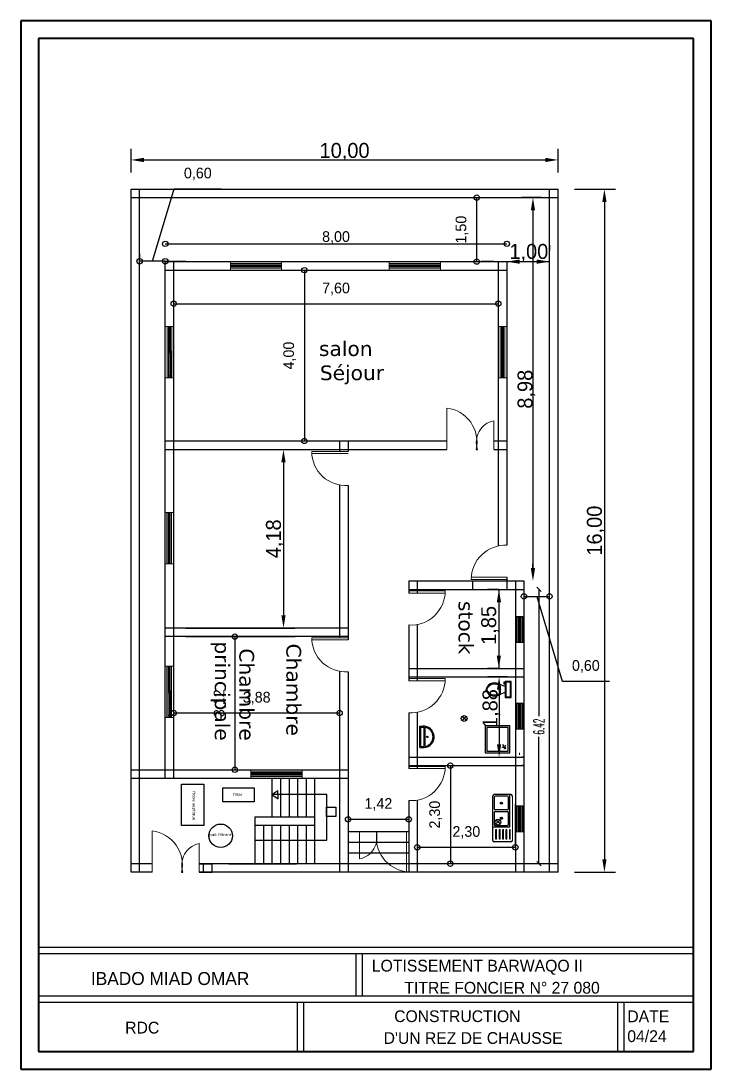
# Model space of a CAD drawing. Extents: x -110 to 3211, y -163 to 893.
# Drawn here: x 417.58 to 433.74, y -5.56 to 18.98 of the extents above; entities that cross this region are included whole.
import ezdxf

# ---------------------------------------------------------------- set-up
doc = ezdxf.new("R2010")
doc.units = 0
doc.header["$LTSCALE"] = 0.8
doc.header["$MEASUREMENT"] = 0
doc.layers.get('0').update_dxf_attribs({"color": 5, "linetype": 'CONTINUOUS'})
doc.layers.get('DEFPOINTS').update_dxf_attribs({"linetype": 'CONTINUOUS'})
for name, color, linetype in [('Cotaions', 7, 'CONTINUOUS'), ('PIPE', 50, 'CONTINUOUS'), ('Texte', 3, 'CONTINUOUS')]:
    doc.layers.add(name, color=color, linetype=linetype)
doc.layers.add('Menuiserie', color=30, linetype='CONTINUOUS', lineweight=13)
doc.styles.add('AYMAN-S', font='romant.shx', dxfattribs={"width": 0.7, "height": 0.15})
doc.styles.add('AYMOONY', font='romant.shx', dxfattribs={"width": 0.5})
doc.linetypes.add('ZIGZAG', pattern='A,0.0001,-0.2,[131,ltypeshp.shx,S=0.2,R=0,X=-0.2,Y=0],-0.4,[131,ltypeshp.shx,S=0.2,R=180,X=0.2,Y=0],-0.2', length=0.8001)
doc.dimstyles.new('AYMAN-SIT', dxfattribs={"dimtxt": 0.25, "dimasz": 0.08, "dimexe": 0.18, "dimexo": 0.06, "dimgap": 0.05, "dimtad": 0, "dimzin": 1, "dimdsep": 46, "dimtxsty": 'AYMAN-S', "dimblk1": 'OBLIQUE', "dimblk2": 'OBLIQUE', "dimsah": 1, "dimcen": 0.09, "dimse1": 1, "dimse2": 1, "dimclrd": 256, "dimclre": 256, "dimclrt": 200, "dimadec": 0, "dimazin": 0, "dimtfac": 1, "dimtdec": 4, "dimtix": 1, "dimtmove": 0, "dimatfit": 3, "dimldrblk": 'OBLIQUE', "dimfxl": 1, "dimtolj": 1, "dimtzin": 0, "dimarcsym": 0})
doc.dimstyles.new('ISO-25', dxfattribs={"dimtxt": 0.25, "dimasz": 0.25, "dimexe": 1.25, "dimexo": 0.625, "dimgap": 0.001, "dimtad": 1, "dimzin": 1, "dimtxsty": 'Standard', "dimblk": 'SMALL', "dimcen": 0.25, "dimse1": 1, "dimse2": 1, "dimazin": 0, "dimtfac": 1, "dimtmove": 1, "dimatfit": 3, "dimldrblk": 'SMALL', "dimfxl": 1, "dimarcsym": 0})

# ---------------------------------------------------------------- blocks, each defined once
blk = doc.blocks.new('Toilet - top')
for p, q in [((-10, -8.5), (-8, -8.5)), ((-10, -9.5), (-10, -8.5)), ((-7, -9.5), (-10, -9.5)), ((-8, -8.5), (-8, -8)), ((-7, -8), (-7, -9.5)), ((-4, -8), (-6, -14)), ((4, -8), (6, -14)), ((9.5, -6), (9.5, -2)), ((4, -14), (-4, -14))]:
    blk.add_line(p, q)
blk.add_lwpolyline([(10.5, -8), (10.5, 0), (-10.5, 0), (-10.5, -8)], close=True)
for points in [[(-9.5, -2), (-9.5, -6)], [(8.5, -1), (-8.5, -1)], [(-8.5, -7), (8.5, -7)]]:
    blk.add_lwpolyline(points)
for centre, radius, start, end in [((-8.6, -1.9), 0.884, 81.8699, 188.1301), ((-8.6, -6.1), 0.884, 171.8699, 278.1301), ((8.6, -1.9), 0.884, 351.8699, 98.1301), ((8.6, -6.1), 0.884, 261.8699, 8.1301), ((3.5, -21.6), 12.2, 141.4691, 247.9714), ((4.2, -21.8), 11.3, 136.3677, 238.9468), ((-3.5, -21.6), 12.2, 292.0284, 38.5307), ((-4.2, -21.8), 11.3, 301.053, 43.6321), ((0, -27.9), 4, 245.7318, 294.2682), ((0, -29), 4, 254.8605, 285.1395)]:
    blk.add_arc(centre, radius, start, end)
blk = doc.blocks.new('_Small')
at = {"color": 0, "linetype": 'ByBlock', "lineweight": -2}
blk.add_circle((0, 0), 0.25, dxfattribs=at)
blk = doc.blocks.new('*D425')
at = {"color": 0, "lineweight": -2, "transparency": 16777216}
blk.add_line((420.958, 13.762), (428.958, 13.762), dxfattribs=at)
at = {"layer": 'DEFPOINTS', "color": 0, "transparency": 16777216}
for p in [(428.958, 13.762), (428.958, 13.344), (420.958, 13.144)]:
    blk.add_point(p, dxfattribs=at)
at = {"color": 0, "lineweight": -2, "transparency": 16777216, "xscale": 0.250000000000011, "yscale": 0.250000000000011, "zscale": 0.250000000000011, "rotation": 180}
blk.add_blockref('_Small', (420.958, 13.762), dxfattribs=at)
at = {"color": 0, "lineweight": -2, "transparency": 16777216, "xscale": 0.250000000000011, "yscale": 0.250000000000011, "zscale": 0.250000000000011}
blk.add_blockref('_Small', (428.958, 13.762), dxfattribs=at)
at = {"color": 0, "transparency": 16777216, "insert": (424.958, 13.908), "char_height": 0.25, "attachment_point": 5}
blk.add_mtext('8,00', dxfattribs=at)
blk = doc.blocks.new('*D426')
at = {"color": 0, "lineweight": -2, "transparency": 16777216}
blk.add_line((421.158, 12.358), (428.758, 12.358), dxfattribs=at)
at = {"layer": 'DEFPOINTS', "color": 0, "transparency": 16777216}
for p in [(421.158, 13.144), (428.758, 13.144), (428.758, 12.358)]:
    blk.add_point(p, dxfattribs=at)
at = {"color": 0, "lineweight": -2, "transparency": 16777216, "xscale": 0.250000000000011, "yscale": 0.250000000000011, "zscale": 0.250000000000011, "rotation": 180}
blk.add_blockref('_Small', (421.158, 12.358), dxfattribs=at)
at = {"color": 0, "lineweight": -2, "transparency": 16777216, "xscale": 0.250000000000011, "yscale": 0.250000000000011, "zscale": 0.250000000000011}
blk.add_blockref('_Small', (428.758, 12.358), dxfattribs=at)
at = {"color": 0, "transparency": 16777216, "insert": (424.958, 12.704), "char_height": 0.25, "attachment_point": 5}
blk.add_mtext('7,60', dxfattribs=at)
blk = doc.blocks.new('*D427')
at = {"color": 0, "lineweight": -2, "transparency": 16777216}
blk.add_line((421.158, 2.775), (425.041, 2.775), dxfattribs=at)
at = {"layer": 'DEFPOINTS', "color": 0, "transparency": 16777216}
for p in [(425.041, 2.775), (421.158, 1.444), (425.041, 1.444)]:
    blk.add_point(p, dxfattribs=at)
at = {"color": 0, "lineweight": -2, "transparency": 16777216, "xscale": 0.250000000000011, "yscale": 0.250000000000011, "zscale": 0.250000000000011, "rotation": 180}
blk.add_blockref('_Small', (421.158, 2.775), dxfattribs=at)
at = {"color": 0, "lineweight": -2, "transparency": 16777216, "xscale": 0.250000000000011, "yscale": 0.250000000000011, "zscale": 0.250000000000011}
blk.add_blockref('_Small', (425.041, 2.775), dxfattribs=at)
at = {"color": 0, "transparency": 16777216, "insert": (423.1, 3.121), "char_height": 0.25, "attachment_point": 5}
blk.add_mtext('3,88', dxfattribs=at)
blk = doc.blocks.new('*D428')
at = {"color": 0, "lineweight": -2, "transparency": 16777216}
blk.add_line((425.241, 0.286), (426.661, 0.286), dxfattribs=at)
at = {"layer": 'DEFPOINTS', "color": 0, "transparency": 16777216}
for p in [(426.661, 0.286), (425.241, -0.006), (426.661, -0.006)]:
    blk.add_point(p, dxfattribs=at)
at = {"color": 0, "lineweight": -2, "transparency": 16777216, "xscale": 0.250000000000011, "yscale": 0.250000000000011, "zscale": 0.250000000000011, "rotation": 180}
blk.add_blockref('_Small', (425.241, 0.286), dxfattribs=at)
at = {"color": 0, "lineweight": -2, "transparency": 16777216, "xscale": 0.250000000000011, "yscale": 0.250000000000011, "zscale": 0.250000000000011}
blk.add_blockref('_Small', (426.661, 0.286), dxfattribs=at)
at = {"color": 0, "transparency": 16777216, "insert": (425.951, 0.632), "char_height": 0.25, "attachment_point": 5}
blk.add_mtext('1,42', dxfattribs=at)
blk = doc.blocks.new('*D429')
at = {"color": 0, "lineweight": -2, "transparency": 16777216}
blk.add_line((426.861, -0.37), (429.158, -0.37), dxfattribs=at)
at = {"layer": 'DEFPOINTS', "color": 0, "transparency": 16777216}
for p in [(429.158, -0.37), (426.861, -0.756), (429.158, -0.756)]:
    blk.add_point(p, dxfattribs=at)
at = {"color": 0, "lineweight": -2, "transparency": 16777216, "xscale": 0.250000000000011, "yscale": 0.250000000000011, "zscale": 0.250000000000011, "rotation": 180}
blk.add_blockref('_Small', (426.861, -0.37), dxfattribs=at)
at = {"color": 0, "lineweight": -2, "transparency": 16777216, "xscale": 0.250000000000011, "yscale": 0.250000000000011, "zscale": 0.250000000000011}
blk.add_blockref('_Small', (429.158, -0.37), dxfattribs=at)
at = {"color": 0, "transparency": 16777216, "insert": (428.01, -0.024), "char_height": 0.25, "attachment_point": 5}
blk.add_mtext('2,30', dxfattribs=at)
blk = doc.blocks.new('*D430')
at = {"color": 0, "lineweight": -2, "transparency": 16777216}
blk.add_line((427.636, 1.543), (427.636, -0.756), dxfattribs=at)
at = {"layer": 'DEFPOINTS', "color": 0, "transparency": 16777216}
for p in [(429.158, 1.543), (427.636, -0.756), (429.158, -0.756)]:
    blk.add_point(p, dxfattribs=at)
at = {"color": 0, "lineweight": -2, "transparency": 16777216, "xscale": 0.250000000000011, "yscale": 0.250000000000011, "zscale": 0.250000000000011}
for p, rotation in [((427.636, 1.543), 90), ((427.636, -0.756), 270)]:
    blk.add_blockref('_Small', p, dxfattribs=dict(at, rotation=rotation))
at = {"color": 0, "transparency": 16777216, "insert": (427.291, 0.394), "char_height": 0.25, "attachment_point": 5, "rotation": 90}
blk.add_mtext('2,30', dxfattribs=at)
blk = doc.blocks.new('*D431')
at = {"color": 0, "lineweight": -2, "transparency": 16777216}
blk.add_line((422.588, 4.563), (422.588, 1.444), dxfattribs=at)
at = {"layer": 'DEFPOINTS', "color": 0, "transparency": 16777216}
for p in [(421.158, 4.563), (421.158, 1.444), (422.588, 1.444)]:
    blk.add_point(p, dxfattribs=at)
at = {"color": 0, "lineweight": -2, "transparency": 16777216, "xscale": 0.250000000000011, "yscale": 0.250000000000011, "zscale": 0.250000000000011}
for p, rotation in [((422.588, 4.563), 90), ((422.588, 1.444), 270)]:
    blk.add_blockref('_Small', p, dxfattribs=dict(at, rotation=rotation))
at = {"color": 0, "transparency": 16777216, "insert": (422.242, 3.003), "char_height": 0.25, "attachment_point": 5, "rotation": 90}
blk.add_mtext('3,12', dxfattribs=at)
blk = doc.blocks.new('*D432')
at = {"color": 0, "lineweight": -2, "transparency": 16777216}
blk.add_line((424.217, 13.144), (424.217, 9.144), dxfattribs=at)
at = {"layer": 'DEFPOINTS', "color": 0, "transparency": 16777216}
for p in [(421.158, 13.144), (421.158, 9.144), (424.217, 9.144)]:
    blk.add_point(p, dxfattribs=at)
at = {"color": 0, "lineweight": -2, "transparency": 16777216, "xscale": 0.250000000000011, "yscale": 0.250000000000011, "zscale": 0.250000000000011}
for p, rotation in [((424.217, 13.144), 90), ((424.217, 9.144), 270)]:
    blk.add_blockref('_Small', p, dxfattribs=dict(at, rotation=rotation))
at = {"color": 0, "transparency": 16777216, "insert": (423.872, 11.144), "char_height": 0.25, "attachment_point": 5, "rotation": 90}
blk.add_mtext('4,00', dxfattribs=at)
blk = doc.blocks.new('*D433')
at = {"color": 0, "lineweight": -2, "transparency": 16777216}
for p, q in [((420.658, 13.354), (421.167, 15.05)), ((421.167, 15.05), (422.275, 15.05)), ((420.958, 13.354), (420.358, 13.354))]:
    blk.add_line(p, q, dxfattribs=at)
at = {"layer": 'DEFPOINTS', "color": 0, "transparency": 16777216}
for p in [(420.358, 13.354), (420.358, 13.344), (420.958, 13.344)]:
    blk.add_point(p, dxfattribs=at)
at = {"color": 0, "lineweight": -2, "transparency": 16777216, "xscale": 0.250000000000011, "yscale": 0.250000000000011, "zscale": 0.250000000000011, "rotation": 180}
blk.add_blockref('_Small', (420.358, 13.354), dxfattribs=at)
at = {"color": 0, "lineweight": -2, "transparency": 16777216, "xscale": 0.250000000000011, "yscale": 0.250000000000011, "zscale": 0.250000000000011}
blk.add_blockref('_Small', (420.958, 13.354), dxfattribs=at)
at = {"color": 0, "transparency": 16777216, "insert": (421.721, 15.396), "char_height": 0.25, "attachment_point": 5}
blk.add_mtext('0,60', dxfattribs=at)
blk = doc.blocks.new('*D434')
at = {"color": 0, "lineweight": -2, "transparency": 16777216}
for p, q in [((429.358, 5.506), (429.958, 5.506)), ((429.658, 5.506), (430.255, 3.518)), ((430.255, 3.518), (431.363, 3.518))]:
    blk.add_line(p, q, dxfattribs=at)
at = {"layer": 'DEFPOINTS', "color": 0, "transparency": 16777216}
for p in [(429.358, 5.868), (429.958, 5.868), (429.958, 5.506)]:
    blk.add_point(p, dxfattribs=at)
at = {"color": 0, "lineweight": -2, "transparency": 16777216, "xscale": 0.250000000000011, "yscale": 0.250000000000011, "zscale": 0.250000000000011, "rotation": 180}
blk.add_blockref('_Small', (429.358, 5.506), dxfattribs=at)
at = {"color": 0, "lineweight": -2, "transparency": 16777216, "xscale": 0.250000000000011, "yscale": 0.250000000000011, "zscale": 0.250000000000011}
blk.add_blockref('_Small', (429.958, 5.506), dxfattribs=at)
at = {"color": 0, "transparency": 16777216, "insert": (430.809, 3.864), "char_height": 0.25, "attachment_point": 5}
blk.add_mtext('0,60', dxfattribs=at)
blk = doc.blocks.new('*D436')
at = {"color": 0, "lineweight": -2, "transparency": 16777216}
blk.add_line((428.254, 13.344), (428.254, 14.844), dxfattribs=at)
at = {"layer": 'DEFPOINTS', "color": 0, "transparency": 16777216}
for p in [(428.254, 14.844), (428.758, 14.844), (428.758, 13.344)]:
    blk.add_point(p, dxfattribs=at)
at = {"color": 0, "lineweight": -2, "transparency": 16777216, "xscale": 0.250000000000011, "yscale": 0.250000000000011, "zscale": 0.250000000000011}
for p, rotation in [((428.254, 14.844), 90), ((428.254, 13.344), 270)]:
    blk.add_blockref('_Small', p, dxfattribs=dict(at, rotation=rotation))
at = {"color": 0, "transparency": 16777216, "insert": (427.908, 14.094), "char_height": 0.25, "attachment_point": 5, "rotation": 90}
blk.add_mtext('1,50', dxfattribs=at)
blk = doc.blocks.new('_OBLIQUE')
at = {"color": 0, "linetype": 'ByBlock'}
blk.add_line((-0.5, -0.5), (0.5, 0.5), dxfattribs=at)
blk = doc.blocks.new('*D486')
at = {"layer": 'DEFPOINTS', "color": 0, "ltscale": 0.8, "transparency": 16777216}
for p in [(429.358, 5.668), (429.711, 5.668), (429.358, -0.756)]:
    blk.add_point(p, dxfattribs=at)
at = {"layer": 'PIPE', "color": 7, "lineweight": -2, "ltscale": 0.8, "transparency": 16777216}
for p, q in [((429.711, 5.668), (429.711, 2.7)), ((429.711, -0.756), (429.711, 2.213))]:
    blk.add_line(p, q, dxfattribs=at)
at = {"layer": 'PIPE', "color": 7, "lineweight": -2, "ltscale": 0.8, "transparency": 16777216, "xscale": 0.1, "yscale": 0.1, "zscale": 0.1}
for p, rotation in [((429.711, 5.668), 90), ((429.711, -0.756), 270)]:
    blk.add_blockref('_OBLIQUE', p, dxfattribs=dict(at, rotation=rotation))
at = {"layer": 'PIPE', "color": 7, "ltscale": 0.8, "transparency": 16777216, "insert": (429.711, 2.456), "char_height": 0.25, "attachment_point": 5, "rotation": 90, "style": 'AYMOONY'}
blk.add_mtext('\\A1;6.42', dxfattribs=at)

msp = doc.modelspace()

# ---------------------------------------------------------------- linework, layer by layer
at = {"lineweight": 40}
for p, q in [((417.58, 18.98), (417.58, -5.564)), ((433.741, 18.98), (417.58, 18.98)), ((433.741, -5.564), (433.741, 18.98)), ((433.328, 18.567), (417.993, 18.567)), ((417.993, 18.567), (417.993, -5.15)), ((433.328, -5.15), (433.328, 18.567)), ((417.993, -5.15), (433.328, -5.15)), ((417.58, -5.564), (433.741, -5.564))]:
    msp.add_line(p, q, dxfattribs=at)
at = {"ltscale": 0.035}
for p, q in [((420.158, 15.43), (420.158, 15.988)), ((430.158, 15.43), (430.158, 15.988)), ((420.458, 15.726), (429.858, 15.726)), ((420.158, 15.044), (430.158, 15.044)), ((420.158, -0.956), (420.158, 15.044)), ((420.358, -0.956), (420.358, 15.044)), ((429.958, -0.956), (429.958, 15.044)), ((430.158, -0.956), (430.158, 15.044)), ((430.544, 15.044), (431.506, 15.044)), ((420.158, 14.844), (430.158, 14.844)), ((421.473, 14.844), (421.596, 14.844)), ((429.773, 14.844), (429.307, 14.844)), ((431.244, 14.744), (431.244, -0.656)), ((429.57, 14.544), (429.57, 6.168)), ((420.358, 13.53), (420.358, 13.407)), ((429.958, 13.73), (429.958, 13.607)), ((420.958, 13.344), (429.477, 13.344)), ((420.958, 1.244), (420.958, 13.344)), ((420.958, 7.644), (420.958, 13.344)), ((421.158, 7.644), (421.158, 13.344)), ((428.658, 13.344), (428.358, 13.344)), ((428.758, 13.344), (428.758, 6.687)), ((428.958, 13.344), (428.958, 6.704)), ((428.958, 13.344), (429.958, 13.344)), ((420.958, 13.144), (428.958, 13.144)), ((420.958, 13.144), (421.977, 13.144)), ((421.962, 13.144), (423.469, 13.144)), ((428.758, 12.759), (428.758, 11.568)), ((420.958, 9.144), (423.469, 9.144)), ((421.158, 9.144), (427.554, 9.144)), ((425.041, 9.144), (425.041, 8.898)), ((425.241, 9.144), (425.241, 8.898)), ((428.245, 9.144), (428.259, 9.144)), ((428.654, 9.144), (428.958, 9.144)), ((420.958, 8.944), (427.554, 8.944)), ((421.44, 8.944), (423.991, 8.944)), ((428.242, 8.944), (428.274, 8.944)), ((428.654, 8.944), (428.958, 8.944)), ((423.728, 8.644), (423.728, 5.063)), ((425.041, 8.112), (425.041, 4.535)), ((425.241, 8.1), (425.241, 4.485)), ((420.958, 1.244), (420.958, 7.725)), ((421.158, 1.244), (421.158, 7.725)), ((429.571, 5.968), (429.571, 6.268)), ((428.958, 5.954), (428.958, 5.668)), ((426.661, 5.868), (429.358, 5.868)), ((426.661, 5.868), (426.661, 5.584)), ((426.661, 5.668), (429.358, 5.668)), ((426.861, 5.868), (426.861, 5.584)), ((428.158, 5.868), (428.158, 5.668)), ((428.773, 5.668), (428.509, 5.668)), ((428.771, 5.668), (428.771, 3.819)), ((429.158, 5.868), (429.158, -0.956)), ((429.358, 5.868), (429.358, -0.956)), ((425.241, 4.763), (420.958, 4.763)), ((421.44, 4.763), (423.991, 4.763)), ((426.661, 4.836), (426.661, 3.528)), ((426.861, 4.848), (426.861, 3.528)), ((425.241, 4.563), (420.958, 4.563)), ((421.44, 4.563), (424.005, 4.563)), ((425.041, 3.749), (425.041, -0.956)), ((425.241, 3.736), (425.241, -0.956)), ((426.661, 3.819), (429.358, 3.819)), ((428.773, 3.819), (428.509, 3.819)), ((426.661, 3.619), (429.358, 3.619)), ((428.973, 3.619), (428.514, 3.619)), ((428.777, 3.319), (428.777, 2.043)), ((426.661, 2.78), (426.661, 1.471)), ((426.861, 2.792), (426.861, 1.471)), ((426.661, 1.743), (429.358, 1.743)), ((429.358, 1.743), (429.314, 1.743)), ((426.661, 1.543), (429.358, 1.543)), ((429.358, 1.543), (429.321, 1.543)), ((420.158, 1.444), (425.241, 1.444)), ((420.158, 1.244), (425.241, 1.244)), ((421.962, 1.444), (425.241, 1.444)), ((423.458, 1.244), (423.458, 0.344)), ((423.658, 1.244), (423.658, 0.344)), ((423.858, 1.244), (423.858, 0.344)), ((424.058, 1.244), (424.058, 0.344)), ((424.258, 1.244), (424.258, 0.344)), ((424.458, 1.244), (424.458, -0.756)), ((426.661, 0.723), (426.661, -0.956)), ((426.861, 0.735), (426.861, -0.956)), ((429.158, -0.37), (429.158, 0.65)), ((423.058, 0.344), (423.058, -0.756)), ((423.058, 0.344), (424.458, 0.344)), ((423.058, 0.144), (424.458, 0.144)), ((423.258, 0.144), (423.258, -0.756)), ((423.458, 0.144), (423.458, -0.756)), ((423.658, 0.144), (423.658, -0.756)), ((423.858, 0.144), (423.858, -0.756)), ((424.058, 0.144), (424.058, -0.756)), ((424.258, 0.144), (424.258, -0.756)), ((426.661, -0.006), (425.24, -0.006)), ((426.661, -0.256), (425.24, -0.256)), ((426.661, -0.506), (425.24, -0.506)), ((420.654, -0.756), (420.158, -0.756)), ((420.654, -0.956), (420.158, -0.956)), ((421.342, -0.956), (421.374, -0.956)), ((421.345, -0.756), (421.359, -0.756)), ((430.158, -0.756), (421.754, -0.756)), ((421.754, -0.756), (422.058, -0.756)), ((427.461, -0.956), (421.754, -0.956)), ((421.754, -0.956), (422.058, -0.956)), ((421.858, -0.956), (421.858, -0.756)), ((422.058, -0.956), (422.058, -0.756)), ((422.444, -0.756), (424.031, -0.756)), ((430.158, -0.956), (427.461, -0.956)), ((429.573, -0.756), (429.321, -0.756)), ((430.544, -0.956), (431.506, -0.956))]:
    msp.add_line(p, q, dxfattribs=at)
at = {"color": 0}
for p, q in [((421.44, 13.344), (420.958, 13.344)), ((423.458, 0.865), (423.595, 0.96)), ((424.743, 0.865), (423.458, 0.865)), ((423.458, 0.865), (423.581, 0.779)), ((423.458, 0.865), (423.6, 0.766)), ((423.6, 0.766), (423.595, 0.96)), ((424.743, -0.206), (424.743, 0.865)), ((423.058, -0.206), (424.743, -0.206))]:
    msp.add_line(p, q, dxfattribs=at)
for p, q in [((429.334, 5.028), (429.184, 5.028)), ((429.334, 2.997), (429.184, 2.997)), ((429.03, 0.108), (429.03, 0.863)), ((428.971, 0.503), (428.688, 0.503)), ((429.334, 0.591), (429.184, 0.591)), ((428.688, 0.468), (428.971, 0.468)), ((428.703, 0.044), (428.715, 0.044)), ((428.787, 0.044), (428.8, 0.044)), ((428.866, 0.044), (428.879, 0.044)), ((428.944, 0.044), (428.957, 0.044)), ((429.026, 0.044), (429.039, 0.044)), ((428.715, -0.18), (428.703, -0.18)), ((428.8, -0.18), (428.787, -0.18)), ((428.879, -0.18), (428.866, -0.18)), ((428.957, -0.18), (428.944, -0.18)), ((429.039, -0.18), (429.026, -0.18)), ((417.993, -3.85), (433.328, -3.85)), ((417.993, -4), (433.328, -4))]:
    msp.add_line(p, q)
at = {"ltscale": 0.02}
for p, q in [((426.923, 2.466), (427.021, 2.466)), ((426.923, 1.965), (426.923, 2.466)), ((426.946, 2.443), (427.021, 2.443)), ((426.946, 1.988), (426.946, 2.443)), ((427.02, 1.988), (427.02, 2.443)), ((427.043, 1.991), (427.043, 2.44)), ((426.923, 1.965), (427.021, 1.965)), ((426.946, 1.988), (427.021, 1.988))]:
    msp.add_line(p, q, dxfattribs=at)
at = {"ltscale": 0.05}
for p, q in [((428.006, 2.69), (427.913, 2.602)), ((428.013, 2.604), (427.913, 2.688)), ((428.795, 0.264), (428.702, 0.175)), ((428.801, 0.177), (428.702, 0.262))]:
    msp.add_line(p, q, dxfattribs=at)
at = {"linetype": 'Continuous'}
for p, q in [((428.888, 1.958), (428.851, 1.975)), ((428.86, 2.041), (428.9, 1.971)), ((428.919, 1.974), (428.924, 2.024))]:
    msp.add_line(p, q, dxfattribs=at)
at = {"lineweight": 13, "ltscale": 0.05}
msp.add_line((429.255, 1.844), (429.255, 1.798), dxfattribs=at)
at = {"color": 0, "lineweight": 13, "ltscale": 0.02}
msp.add_line((429.09, -0.209), (429.09, 0.828), dxfattribs=at)
at = {"ltscale": 0.03}
msp.add_line((429.054, -0.244), (428.664, -0.244), dxfattribs=at)
at = {"ltscale": 0.8}
for p, q in [((417.993, -2.712), (433.328, -2.712)), ((417.993, -2.861), (433.328, -2.861)), ((425.424, -2.861), (425.424, -3.85)), ((425.574, -2.861), (425.574, -3.85)), ((424.05, -4), (424.05, -5.15)), ((424.2, -4), (424.2, -5.15)), ((431.55, -4), (431.55, -5.15)), ((431.7, -4), (431.7, -5.15))]:
    msp.add_line(p, q, dxfattribs=at)
at = {"ltscale": 0.06}
for points in [[(429.027, 1.844), (429.027, 2.47), (428.455, 2.47), (428.455, 1.844)], [(428.993, 1.878), (428.993, 2.436), (428.489, 2.436), (428.489, 1.878)]]:
    msp.add_lwpolyline(points, close=True, dxfattribs=at)
at = {"color": 0}
for points in [[(421.342, 0.14), (421.342, 1.11), (421.862, 1.11), (421.862, 0.14)], [(422.306, 1.023), (423.044, 1.023), (423.044, 0.696), (422.306, 0.696)], [(424.732, 0.572), (424.954, 0.572), (424.954, 0.353), (424.732, 0.353)]]:
    msp.add_lwpolyline(points, close=True, dxfattribs=at)
for points in [[(429.054, 0.863), (428.664, 0.863)], [(428.664, 0.804), (428.664, 0.527)], [(428.971, 0.828), (428.688, 0.828)], [(428.995, 0.527), (428.995, 0.804)], [(428.664, 0.444), (428.664, 0.167)], [(428.995, 0.167), (428.995, 0.444)], [(428.629, 0.108), (429.03, 0.108)], [(428.688, 0.143), (428.971, 0.143)], [(428.703, -0.18), (428.703, 0.044)], [(428.703, -0.18), (428.703, 0.044)], [(428.715, -0.18), (428.715, 0.044)], [(428.715, -0.18), (428.715, 0.044)], [(428.787, -0.18), (428.787, 0.044)], [(428.787, -0.18), (428.787, 0.044)], [(428.8, -0.18), (428.8, 0.044)], [(428.8, -0.18), (428.8, 0.044)], [(428.866, -0.18), (428.866, 0.044)], [(428.866, -0.18), (428.866, 0.044)], [(428.879, -0.18), (428.879, 0.044)], [(428.879, -0.18), (428.879, 0.044)], [(428.944, -0.18), (428.944, 0.044)], [(428.944, -0.18), (428.944, 0.044)], [(428.957, -0.18), (428.957, 0.044)], [(428.957, -0.18), (428.957, 0.044)], [(429.026, -0.18), (429.026, 0.044)], [(429.026, -0.18), (429.026, 0.044)], [(429.039, -0.18), (429.039, 0.044)], [(429.039, -0.18), (429.039, 0.044)]]:
    msp.add_lwpolyline(points)
at = {"ltscale": 0.05}
for centre in [(427.959, 2.645), (428.747, 0.218)]:
    msp.add_circle(centre, 0.0677, dxfattribs=at)
at = {"ltscale": 0.02}
msp.add_circle((427.094, 2.215), 0.0165, dxfattribs=at)
at = {"linetype": 'Continuous'}
msp.add_circle((428.915, 1.95), 0.0156, dxfattribs=at)
for centre, radius in [((428.83, 0.662), 0.0236), ((428.83, 0.662), 0.0118), ((428.83, 0.308), 0.0236), ((428.83, 0.308), 0.0118)]:
    msp.add_circle(centre, radius)
at = {"color": 0}
msp.add_circle((422.257, -0.101), 0.275, dxfattribs=at)
at = {"ltscale": 0.02}
for radius, start, end in [(0.251, 273.7746, 93.7746), (0.228, 86.0378, 93.7746), (0.228, 279.6511, 80.3489), (0.228, 273.7746, 273.9622)]:
    msp.add_arc((427.005, 2.215), radius, start, end, dxfattribs=at)
for centre, radius, start, end in [((428.664, 0.828), 0.0354, 90, 180), ((428.688, 0.804), 0.0236, 90, 180), ((428.971, 0.804), 0.0236, 0, 90), ((429.054, 0.828), 0.0354, 0, 90), ((428.688, 0.527), 0.0236, 180, 270), ((428.971, 0.527), 0.0236, 270, 0), ((428.688, 0.444), 0.0236, 90, 180), ((428.971, 0.444), 0.0236, 0, 90), ((428.688, 0.167), 0.0236, 180, 270), ((428.971, 0.167), 0.0236, 270, 0), ((428.664, -0.209), 0.0354, 180, 270), ((429.054, -0.209), 0.0354, 270, 0)]:
    msp.add_arc(centre, radius, start, end)
at = {"ltscale": 0.035}
for points in [[(420.458, 15.776), (420.458, 15.676), (420.158, 15.726)], [(429.858, 15.776), (429.858, 15.676), (430.158, 15.726)], [(431.194, 14.744), (431.294, 14.744), (431.244, 15.044)], [(429.52, 14.544), (429.62, 14.544), (429.57, 14.844)], [(429.258, 13.394), (429.258, 13.294), (428.958, 13.344)], [(429.658, 13.394), (429.658, 13.294), (429.958, 13.344)], [(423.678, 8.644), (423.778, 8.644), (423.728, 8.944)], [(429.52, 6.168), (429.62, 6.168), (429.57, 5.868)], [(428.723, 5.368), (428.823, 5.368), (428.773, 5.668)], [(423.678, 5.063), (423.778, 5.063), (423.728, 4.763)], [(428.721, 4.119), (428.821, 4.119), (428.771, 3.819)], [(428.727, 3.319), (428.827, 3.319), (428.777, 3.619)], [(428.727, 2.043), (428.827, 2.043), (428.777, 1.743)], [(431.194, -0.656), (431.294, -0.656), (431.244, -0.956)]]:
    msp.add_solid(points, dxfattribs=at)
at = {"layer": 'Cotaions', "color": 0, "ltscale": 0.8}
msp.add_line((428.629, -0.209), (428.629, 0.828), dxfattribs=at)
at = {"layer": 'Menuiserie'}
for p, q in [((422.485, 13.144), (422.485, 13.344)), ((422.485, 13.145), (422.485, 13.334)), ((422.485, 13.3), (423.685, 13.3)), ((422.485, 13.27), (423.685, 13.27)), ((422.535, 13.22), (422.485, 13.27)), ((422.535, 13.27), (422.485, 13.22)), ((422.535, 13.22), (422.535, 13.27)), ((422.535, 13.255), (423.06, 13.255)), ((423.11, 13.22), (423.06, 13.27)), ((423.06, 13.22), (423.11, 13.27)), ((423.06, 13.22), (423.06, 13.27)), ((423.11, 13.22), (423.11, 13.27)), ((423.11, 13.255), (423.635, 13.255)), ((423.635, 13.22), (423.685, 13.27)), ((423.685, 13.22), (423.635, 13.27)), ((423.635, 13.22), (423.635, 13.27)), ((423.685, 13.144), (423.685, 13.344)), ((423.685, 13.145), (423.685, 13.334)), ((426.206, 13.144), (426.206, 13.344)), ((426.206, 13.145), (426.206, 13.334)), ((426.206, 13.3), (427.406, 13.3)), ((426.206, 13.27), (427.406, 13.27)), ((426.256, 13.22), (426.206, 13.27)), ((426.256, 13.27), (426.206, 13.22)), ((426.256, 13.22), (426.256, 13.27)), ((426.256, 13.255), (426.781, 13.255)), ((426.831, 13.22), (426.781, 13.27)), ((426.781, 13.22), (426.831, 13.27)), ((426.781, 13.22), (426.781, 13.27)), ((426.831, 13.22), (426.831, 13.27)), ((426.831, 13.255), (427.356, 13.255)), ((427.356, 13.22), (427.406, 13.27)), ((427.406, 13.22), (427.356, 13.27)), ((427.356, 13.22), (427.356, 13.27)), ((427.406, 13.144), (427.406, 13.344)), ((427.406, 13.145), (427.406, 13.334)), ((422.485, 13.22), (423.685, 13.22)), ((422.485, 13.19), (423.685, 13.19)), ((422.535, 13.235), (423.06, 13.235)), ((423.11, 13.235), (423.635, 13.235)), ((426.206, 13.22), (427.406, 13.22)), ((426.206, 13.19), (427.406, 13.19)), ((426.256, 13.235), (426.781, 13.235)), ((426.831, 13.235), (427.356, 13.235)), ((420.958, 11.824), (421.158, 11.824)), ((420.97, 11.824), (421.154, 11.824)), ((421.005, 11.824), (421.005, 10.624)), ((421.035, 11.824), (421.035, 10.624)), ((421.035, 11.774), (421.085, 11.824)), ((421.085, 11.774), (421.035, 11.824)), ((421.085, 11.824), (421.085, 10.624)), ((421.115, 11.824), (421.115, 10.624)), ((428.758, 11.824), (428.958, 11.824)), ((428.768, 11.824), (428.952, 11.824)), ((428.803, 11.824), (428.803, 10.624)), ((428.833, 11.824), (428.833, 10.624)), ((428.833, 11.774), (428.883, 11.824)), ((428.883, 11.774), (428.833, 11.824)), ((428.883, 11.824), (428.883, 10.624)), ((428.913, 11.824), (428.913, 10.624)), ((421.035, 11.774), (421.085, 11.774)), ((421.05, 11.774), (421.05, 11.249)), ((421.07, 11.774), (421.07, 11.249)), ((428.833, 11.774), (428.883, 11.774)), ((428.848, 11.774), (428.848, 11.249)), ((428.868, 11.774), (428.868, 11.249)), ((421.053, 11.199), (421.103, 11.249)), ((421.053, 11.249), (421.103, 11.199)), ((421.053, 11.249), (421.103, 11.249)), ((421.053, 11.199), (421.103, 11.199)), ((421.068, 11.199), (421.068, 10.674)), ((421.088, 11.199), (421.088, 10.674)), ((428.833, 11.199), (428.883, 11.249)), ((428.833, 11.249), (428.883, 11.199)), ((428.833, 11.249), (428.883, 11.249)), ((428.833, 11.199), (428.883, 11.199)), ((428.848, 11.199), (428.848, 10.674)), ((428.868, 11.199), (428.868, 10.674)), ((420.958, 10.624), (421.158, 10.624)), ((420.97, 10.624), (421.158, 10.624)), ((421.053, 10.674), (421.103, 10.624)), ((421.053, 10.624), (421.103, 10.674)), ((421.053, 10.674), (421.103, 10.674)), ((428.758, 10.624), (428.958, 10.624)), ((428.768, 10.624), (428.957, 10.624)), ((428.833, 10.674), (428.883, 10.624)), ((428.833, 10.624), (428.883, 10.674)), ((428.833, 10.674), (428.883, 10.674)), ((427.554, 8.944), (427.554, 9.916)), ((428.654, 8.944), (428.654, 9.616)), ((424.391, 8.898), (425.241, 8.898)), ((424.393, 8.848), (425.241, 8.848)), ((420.958, 7.468), (421.158, 7.468)), ((420.962, 7.468), (421.146, 7.468)), ((420.997, 7.468), (420.997, 6.268)), ((421.027, 7.468), (421.027, 6.268)), ((421.027, 7.418), (421.077, 7.468)), ((421.077, 7.418), (421.027, 7.468)), ((421.027, 7.418), (421.077, 7.418)), ((421.042, 7.418), (421.042, 6.893)), ((421.062, 7.418), (421.062, 6.893)), ((421.077, 7.468), (421.077, 6.268)), ((421.107, 7.468), (421.107, 6.268)), ((421.027, 6.843), (421.077, 6.893)), ((421.027, 6.893), (421.077, 6.843)), ((421.027, 6.893), (421.077, 6.893)), ((421.027, 6.843), (421.077, 6.843)), ((421.042, 6.843), (421.042, 6.318)), ((421.062, 6.843), (421.062, 6.318)), ((420.958, 6.268), (421.158, 6.268)), ((420.962, 6.268), (421.158, 6.268)), ((421.027, 6.318), (421.077, 6.268)), ((421.027, 6.268), (421.077, 6.318)), ((421.027, 6.318), (421.077, 6.318)), ((428.126, 5.904), (428.926, 5.904)), ((428.126, 5.904), (428.958, 5.904)), ((428.128, 5.954), (428.958, 5.954)), ((427.515, 5.634), (426.661, 5.634)), ((427.513, 5.584), (426.661, 5.584)), ((427.515, 5.634), (426.715, 5.634)), ((429.358, 5.028), (429.158, 5.028)), ((429.184, 4.428), (429.184, 5.028)), ((429.204, 5.028), (429.204, 4.428)), ((429.284, 4.978), (429.234, 5.028)), ((429.234, 4.978), (429.284, 5.028)), ((429.234, 5.028), (429.234, 4.428)), ((429.234, 4.978), (429.284, 4.978)), ((429.249, 4.978), (429.249, 4.753)), ((429.269, 4.978), (429.269, 4.753)), ((429.284, 5.028), (429.284, 4.428)), ((429.314, 5.028), (429.314, 4.428)), ((429.334, 4.428), (429.334, 5.028)), ((429.234, 4.753), (429.284, 4.753)), ((429.234, 4.703), (429.284, 4.753)), ((429.234, 4.753), (429.284, 4.703)), ((429.234, 4.703), (429.284, 4.703)), ((429.249, 4.703), (429.249, 4.478)), ((429.269, 4.703), (429.269, 4.478)), ((424.391, 4.535), (425.241, 4.535)), ((424.393, 4.485), (425.241, 4.485)), ((429.358, 4.428), (429.158, 4.428)), ((429.234, 4.478), (429.284, 4.478)), ((429.234, 4.478), (429.284, 4.428)), ((429.234, 4.428), (429.284, 4.478)), ((420.958, 3.87), (421.158, 3.87)), ((420.962, 3.87), (421.146, 3.87)), ((420.997, 3.87), (420.997, 2.67)), ((421.027, 3.87), (421.027, 2.67)), ((421.027, 3.82), (421.077, 3.87)), ((421.077, 3.82), (421.027, 3.87)), ((421.027, 3.82), (421.077, 3.82)), ((421.042, 3.82), (421.042, 3.295)), ((421.062, 3.82), (421.062, 3.295)), ((421.077, 3.87), (421.077, 2.67)), ((421.107, 3.87), (421.107, 2.67)), ((427.515, 3.578), (426.661, 3.578)), ((427.513, 3.528), (426.661, 3.528)), ((427.515, 3.578), (426.715, 3.578)), ((421.045, 3.245), (421.095, 3.295)), ((421.045, 3.295), (421.095, 3.245)), ((421.045, 3.295), (421.095, 3.295)), ((421.045, 3.245), (421.095, 3.245)), ((421.06, 3.245), (421.06, 2.72)), ((421.08, 3.245), (421.08, 2.72)), ((429.358, 2.997), (429.158, 2.997)), ((429.184, 2.397), (429.184, 2.997)), ((429.204, 2.997), (429.204, 2.397)), ((429.284, 2.947), (429.234, 2.997)), ((429.234, 2.947), (429.284, 2.997)), ((429.234, 2.997), (429.234, 2.397)), ((429.234, 2.947), (429.284, 2.947)), ((429.249, 2.947), (429.249, 2.722)), ((429.269, 2.947), (429.269, 2.722)), ((429.284, 2.997), (429.284, 2.397)), ((429.314, 2.997), (429.314, 2.397)), ((429.334, 2.397), (429.334, 2.997)), ((421.045, 2.72), (421.095, 2.67)), ((421.045, 2.67), (421.095, 2.72)), ((421.045, 2.72), (421.095, 2.72)), ((429.234, 2.722), (429.284, 2.722)), ((429.234, 2.672), (429.284, 2.722)), ((429.234, 2.722), (429.284, 2.672)), ((420.958, 2.67), (421.158, 2.67)), ((420.962, 2.67), (421.158, 2.67)), ((429.234, 2.672), (429.284, 2.672)), ((429.249, 2.672), (429.249, 2.447)), ((429.269, 2.672), (429.269, 2.447)), ((429.358, 2.397), (429.158, 2.397)), ((429.234, 2.447), (429.284, 2.447)), ((429.234, 2.447), (429.284, 2.397)), ((429.234, 2.397), (429.284, 2.447)), ((427.515, 1.521), (426.661, 1.521)), ((427.515, 1.521), (426.715, 1.521)), ((422.967, 1.244), (422.967, 1.444)), ((422.967, 1.245), (422.967, 1.434)), ((422.967, 1.4), (424.167, 1.4)), ((422.967, 1.37), (424.167, 1.37)), ((423.017, 1.32), (422.967, 1.37)), ((423.017, 1.37), (422.967, 1.32)), ((422.967, 1.32), (424.167, 1.32)), ((422.967, 1.29), (424.167, 1.29)), ((423.017, 1.32), (423.017, 1.37)), ((423.017, 1.355), (423.542, 1.355)), ((423.017, 1.335), (423.542, 1.335)), ((423.592, 1.32), (423.542, 1.37)), ((423.542, 1.32), (423.592, 1.37)), ((423.542, 1.32), (423.542, 1.37)), ((423.592, 1.32), (423.592, 1.37)), ((423.592, 1.355), (424.117, 1.355)), ((423.592, 1.335), (424.117, 1.335)), ((424.117, 1.32), (424.167, 1.37)), ((424.167, 1.32), (424.117, 1.37)), ((424.117, 1.32), (424.117, 1.37)), ((424.167, 1.244), (424.167, 1.444)), ((424.167, 1.245), (424.167, 1.434)), ((427.513, 1.471), (426.661, 1.471)), ((429.358, 0.591), (429.158, 0.591)), ((429.184, -0.009), (429.184, 0.591)), ((429.204, 0.591), (429.204, -0.009)), ((429.284, 0.541), (429.234, 0.591)), ((429.234, 0.541), (429.284, 0.591)), ((429.234, 0.591), (429.234, -0.009)), ((429.234, 0.541), (429.284, 0.541)), ((429.249, 0.541), (429.249, 0.316)), ((429.269, 0.541), (429.269, 0.316)), ((429.284, 0.591), (429.284, -0.009)), ((429.314, 0.591), (429.314, -0.009)), ((429.334, -0.009), (429.334, 0.591)), ((429.234, 0.316), (429.284, 0.316)), ((429.234, 0.266), (429.284, 0.316)), ((429.234, 0.316), (429.284, 0.266)), ((429.234, 0.266), (429.284, 0.266)), ((429.249, 0.266), (429.249, 0.041)), ((429.269, 0.266), (429.269, 0.041)), ((420.654, -0.956), (420.654, 0.016)), ((429.234, 0.041), (429.284, 0.041)), ((429.234, 0.041), (429.284, -0.009)), ((429.234, -0.009), (429.284, 0.041)), ((425.508, -0.006), (425.508, -0.644)), ((426.608, -0.006), (426.608, -0.944)), ((429.358, -0.009), (429.158, -0.009)), ((421.754, -0.956), (421.754, -0.284))]:
    msp.add_line(p, q, dxfattribs=at)
at = {"layer": 'Menuiserie', "linetype": 'ZIGZAG', "ltscale": 0.03}
for p, q in [((422.535, 13.245), (423.06, 13.245)), ((423.11, 13.245), (423.635, 13.245)), ((426.256, 13.245), (426.781, 13.245)), ((426.831, 13.245), (427.356, 13.245)), ((421.06, 11.774), (421.06, 11.249)), ((428.858, 11.774), (428.858, 11.249)), ((421.078, 11.199), (421.078, 10.674)), ((428.858, 11.199), (428.858, 10.674)), ((421.052, 7.418), (421.052, 6.893)), ((421.052, 6.843), (421.052, 6.318)), ((429.259, 4.978), (429.259, 4.753)), ((429.259, 4.703), (429.259, 4.478)), ((421.052, 3.82), (421.052, 3.295)), ((421.07, 3.245), (421.07, 2.72)), ((429.259, 2.947), (429.259, 2.722)), ((429.259, 2.672), (429.259, 2.447)), ((423.017, 1.345), (423.542, 1.345)), ((423.592, 1.345), (424.117, 1.345)), ((429.259, 0.541), (429.259, 0.316)), ((429.259, 0.266), (429.259, 0.041))]:
    msp.add_line(p, q, dxfattribs=at)
at = {"layer": 'Menuiserie'}
for centre, radius, start, end in [((427.454, 9.116), 0.806, 347.727, 82.875), ((428.754, 9.116), 0.51, 101.3099, 199.6396), ((425.191, 8.898), 0.8, 180, 273.6046), ((428.926, 5.904), 0.8, 87.6819, 180), ((426.715, 5.634), 0.8, 266.1761, 0), ((425.191, 4.535), 0.8, 180, 273.6046), ((426.715, 3.578), 0.8, 266.1761, 0), ((426.715, 1.521), 0.8, 266.1761, 0), ((420.554, -0.784), 0.806, 347.727, 82.875), ((425.408, -0.144), 0.51, 281.3099, 15.7248), ((426.708, -0.144), 0.806, 170.1304, 262.875), ((421.854, -0.784), 0.51, 101.3099, 199.6396)]:
    msp.add_arc(centre, radius, start, end, dxfattribs=at)

# ---------------------------------------------------------------- block references
at = {"xscale": 0.01795633905734722, "yscale": 0.01795633905734722, "zscale": 0.01795633905734722, "rotation": 270}
msp.add_blockref('Toilet - top', (429.063, 3.324), dxfattribs=at)

# ---------------------------------------------------------------- texts
for s, height, p in [('LOTISSEMENT BARWAQO II', 0.27595, (425.796, -3.281)), ('IBADO MIAD OMAR', 0.30266, (419.218, -3.596)), ('TITRE FONCIER N° 27 080', 0.27595, (426.559, -3.798)), ('CONSTRUCTION', 0.27451, (426.321, -4.464)), (' DATE', 0.2759, (431.677, -4.468)), ('    RDC', 0.2759, (419.61, -4.732)), (' 04/24', 0.2759, (431.677, -4.932)), ("         D'UN REZ DE CHAUSSE", 0.27451, (425.156, -4.975))]:
    msp.add_text(s, height=height).set_placement(p)
at = {"ltscale": 0.035, "char_height": 0.35, "attachment_point": 5}
for s, insert in [('10,00', (425.158, 15.916)), ('1,00', (429.474, 13.551))]:
    msp.add_mtext(s, dxfattribs=dict(at, insert=insert))
at = {"ltscale": 0.035, "char_height": 0.35, "attachment_point": 5, "rotation": 90}
for s, insert in [('8,98', (429.417, 10.356)), ('16,00', (431.041, 7.044)), ('4,18', (423.525, 6.853)), ('1,85', (428.566, 4.825)), ('1,88', (428.597, 2.878))]:
    msp.add_mtext(s, dxfattribs=dict(at, insert=insert))
at = {"layer": 'Texte', "attachment_point": 3}
for s, insert, char_height, width in [('\\pt3.1739;{\\fVerdana|b0|i0|c0|p34;\\H0.6667x;\\C7;salon}', (425.814, 11.479), 0.51637, 5.94339), ('\\pt3.1739;{\\fVerdana|b0|i0|c0|p34;\\H0.6667x;\\C7;Séjour}', (426.083, 10.913), 0.51637, 5.94339), ('\\pt0.62725;{\\fVerdana|b0|i0|c0|p34;\\H0.6667x;\\C7;filter  \\C256; }', (422.767, 0.898), 0.10205, 1.17458), ('\\pt0.62725;{\\fVerdana|b0|i0|c0|p34;\\H0.6667x;\\C7;puit filtrant  \\C256; }', (422.51, -0.041), 0.10205, 1.17458)]:
    msp.add_mtext(s, dxfattribs=dict(at, insert=insert, char_height=char_height, width=width))
at = {"layer": 'Texte', "attachment_point": 3, "rotation": 270}
for s, insert, char_height, width in [('\\pt3.1739;{\\fVerdana|b0|i0|c0|p34;\\H0.6667x;\\C7;stock}', (428.173, 4.145), 0.51637, 5.94339), ('\\pt3.1739;{\\fVerdana|b0|i0|c0|p34;\\H0.6667x;\\C7;Chambre \\Pprincipale}', (423.039, 2.125), 0.51637, 5.94339), ('\\pt3.1739;{\\fVerdana|b0|i0|c0|p34;\\H0.6667x;\\C7;Chambre  \\C256; }', (424.14, 2.237), 0.51637, 5.94339), ('\\pt0.62725;{\\fVerdana|b0|i0|c0|p34;\\H0.6667x;\\C7;fosse septique}', (421.67, 0.263), 0.10205, 1.17458)]:
    msp.add_mtext(s, dxfattribs=dict(at, insert=insert, char_height=char_height, width=width))

# ---------------------------------------------------------------- dimensions: what is measured, and where the dimension line sits
at = {"color": 0}
for base, p1, p2, override, picture, middle in [((420.358, 13.354), (420.958, 13.344), (420.358, 13.344), {"dimgap": 0.2, "dimarcsym": 1}, '*D433', (421.367, 15.396)), ((428.958, 13.762), (420.958, 13.144), (428.958, 13.344), {"dimarcsym": 1}, '*D425', (424.958, 13.908)), ((428.758, 12.358), (421.158, 13.144), (428.758, 13.144), {"dimgap": 0.2, "dimarcsym": 1}, '*D426', (424.958, 12.704)), ((429.958, 5.506), (429.358, 5.868), (429.958, 5.868), {"dimgap": 0.2, "dimarcsym": 1}, '*D434', (430.455, 3.864)), ((425.041, 2.775), (421.158, 1.444), (425.041, 1.444), {"dimgap": 0.2, "dimarcsym": 1}, '*D427', (423.1, 3.121)), ((426.661, 0.286), (425.241, -0.006), (426.661, -0.006), {"dimgap": 0.2, "dimarcsym": 1}, '*D428', (425.951, 0.632)), ((429.158, -0.37), (426.861, -0.756), (429.158, -0.756), {"dimgap": 0.2, "dimarcsym": 1}, '*D429', (428.01, -0.024))]:
    dim = msp.add_linear_dim(base=base, p1=p1, p2=p2, dimstyle='ISO-25', override=override, dxfattribs=at)
    dim.commit()
    dim.dimension.update_dxf_attribs({"geometry": picture, "text_midpoint": middle})
for base, p1, p2, picture, middle in [((428.254, 14.844), (428.758, 13.344), (428.758, 14.844), '*D436', (427.908, 14.094)), ((424.217, 9.144), (421.158, 13.144), (421.158, 9.144), '*D432', (423.872, 11.144)), ((422.588, 1.444), (421.158, 4.563), (421.158, 1.444), '*D431', (422.242, 3.003)), ((427.636, -0.756), (429.158, 1.543), (429.158, -0.756), '*D430', (427.291, 0.394))]:
    dim = msp.add_linear_dim(base=base, p1=p1, p2=p2, angle=90, dimstyle='ISO-25', override={"dimgap": 0.2, "dimarcsym": 1}, dxfattribs=at)
    dim.commit()
    dim.dimension.update_dxf_attribs({"geometry": picture, "text_midpoint": middle})
at = {"layer": 'PIPE', "ltscale": 0.8}
dim = msp.add_linear_dim(base=(429.711, 5.668), p1=(429.358, -0.756), p2=(429.358, 5.668), angle=90, dimstyle='AYMAN-SIT', override={"dimasz": 0.1, "dimexe": 0.006, "dimtxsty": 'AYMOONY', "dimclrd": 7, "dimclrt": 7, "dimtdec": 2}, dxfattribs=at)
dim.commit()
dim.dimension.update_dxf_attribs({"geometry": '*D486', "text_midpoint": (429.711, 2.456)})

doc.saveas('drawing.dxf')
